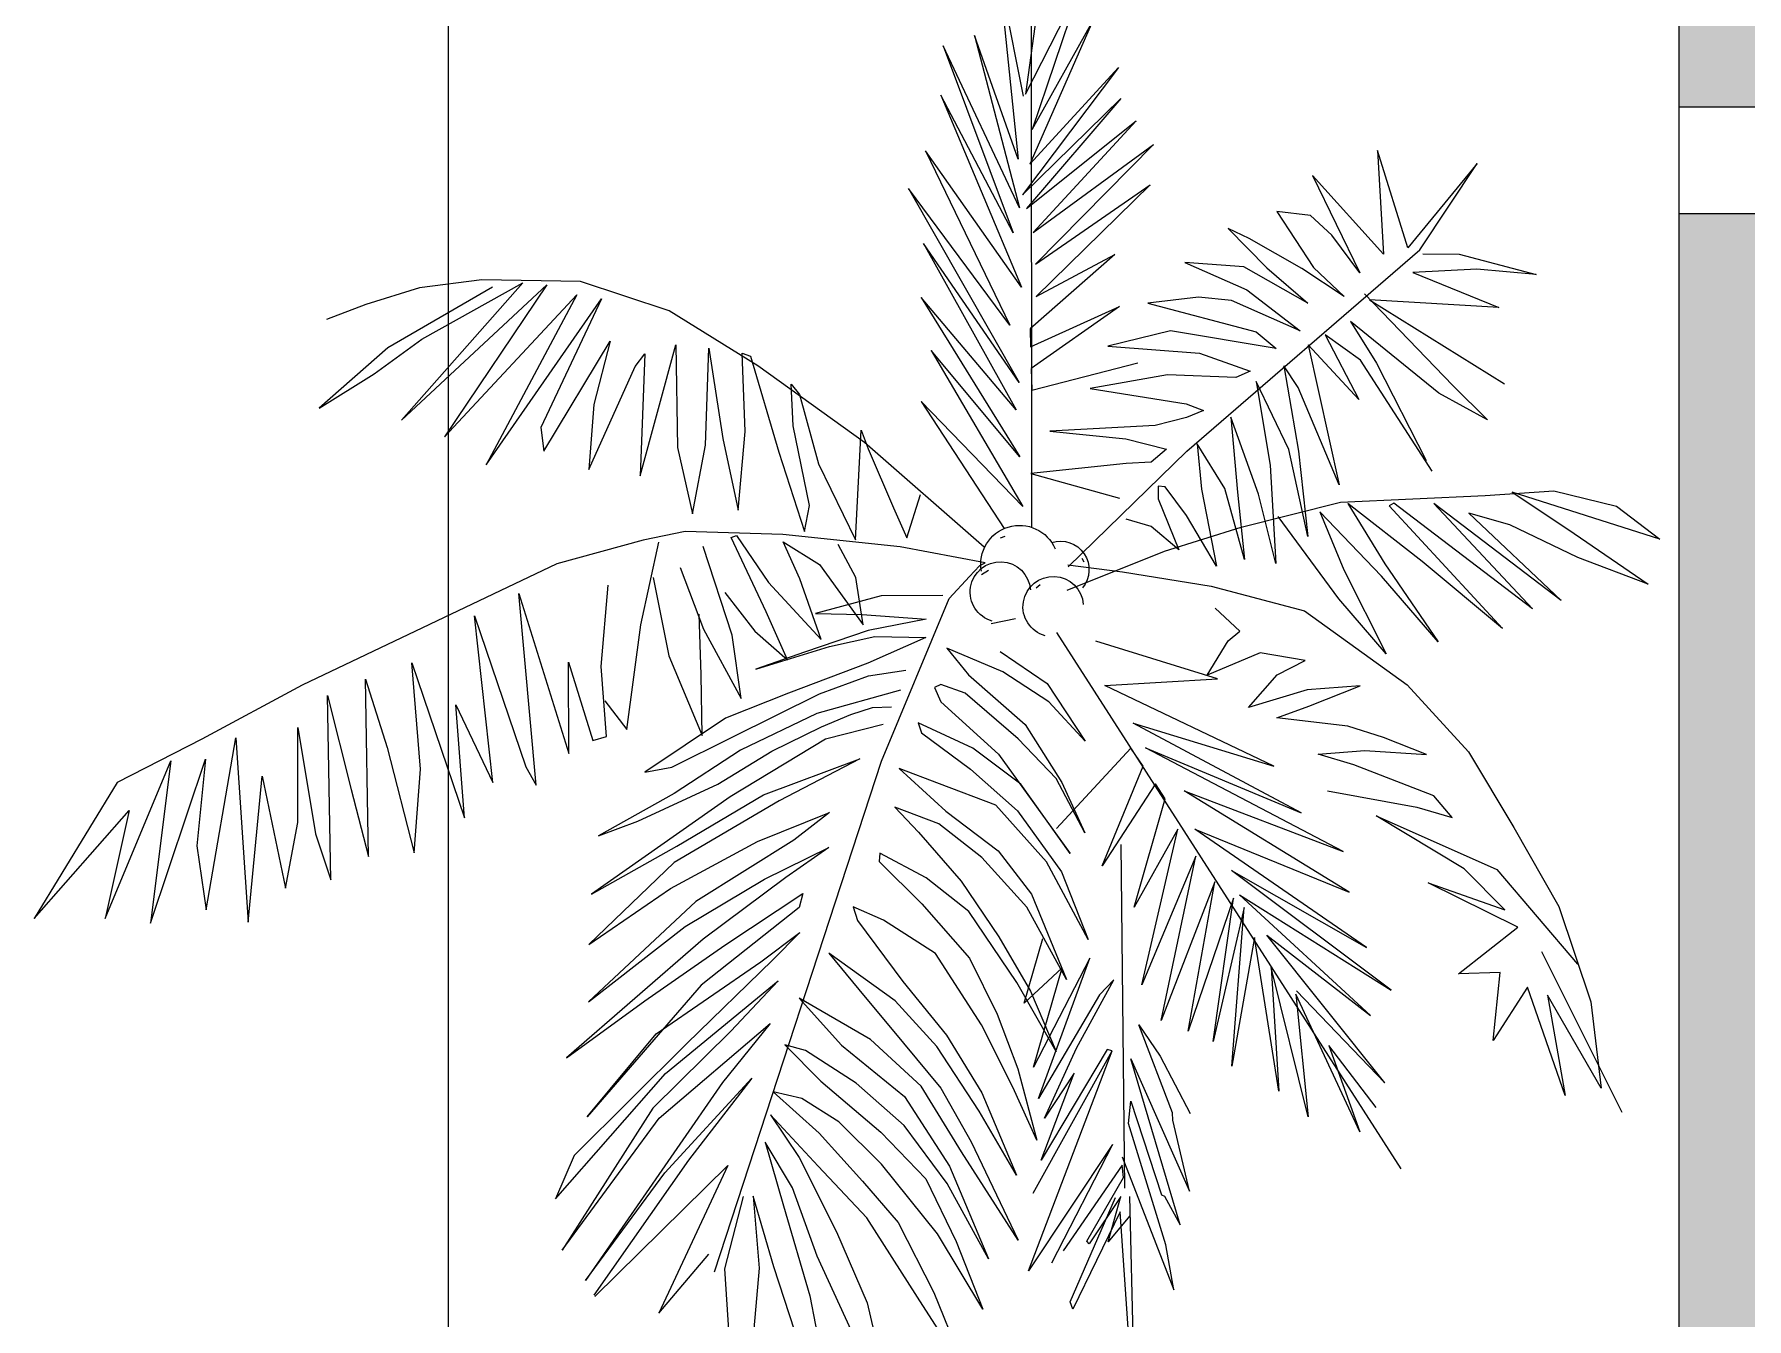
# Model space of a CAD drawing. Header units: inches. Extents: x 17 to 458, y 103 to 566.
# Drawn here: x 300.61 to 310.74, y 243.13 to 250.72 of the extents above; entities that cross this region are included whole.
import ezdxf

# ---------------------------------------------------------------- set-up
doc = ezdxf.new("R2010")
doc.units = ezdxf.units.IN
doc.header["$MEASUREMENT"] = 0
for name, color, linetype in [('PLANT', 100, 'Continuous'), ('TILE', 12, 'Continuous'), ('TREE', 94, 'Continuous')]:
    doc.layers.add(name, color=color, linetype=linetype)

# ---------------------------------------------------------------- blocks, each defined once
blk = doc.blocks.new('A$C6227582D')
at = {"layer": 'TREE'}
for p, q in [((2.8628, 9.8092), (2.8618, 8.0187)), ((2.8205, 9.6587), (2.8785, 9.2357)), ((2.8847, 9.2292), (2.9542, 9.5804)), ((2.9542, 9.5804), (2.8993, 9.0527)), ((2.8785, 9.2357), (2.7214, 9.545)), ((2.7214, 9.545), (2.8606, 9.1359)), ((2.8606, 9.1359), (2.6911, 9.4393)), ((2.6911, 9.4393), (2.8666, 9.0388)), ((3.0225, 9.3997), (2.8957, 8.9159)), ((2.8993, 9.0527), (3.0225, 9.3997)), ((2.8957, 8.9159), (3.1099, 9.3709)), ((3.1099, 9.3709), (2.9136, 8.8461)), ((2.8666, 9.0388), (2.618, 9.3098)), ((2.618, 9.3098), (2.8874, 8.9528)), ((2.8874, 8.9528), (2.6113, 9.2231)), ((2.6113, 9.2231), (2.8763, 8.9142)), ((3.1167, 9.2329), (2.8899, 8.6933)), ((2.9136, 8.8461), (3.1167, 9.2329)), ((2.8763, 8.9142), (2.568, 9.1601)), ((2.568, 9.1601), (2.8571, 8.8471)), ((2.8571, 8.8471), (2.5195, 9.0941)), ((2.5195, 9.0941), (2.8512, 8.7577)), ((1.8049, 8.8032), (1.8897, 9.077)), ((1.8897, 9.077), (1.8728, 8.7861)), ((2.8899, 8.6933), (3.1595, 9.0762)), ((3.1595, 9.0762), (2.9227, 8.5861)), ((1.771, 8.7981), (1.6101, 9.0409)), ((1.6101, 9.0409), (1.8049, 8.8032)), ((1.8728, 8.7861), (2.0729, 9.0068)), ((2.0729, 9.0068), (1.9391, 8.7333)), ((2.8512, 8.7577), (2.5283, 8.9808)), ((2.5283, 8.9808), (2.8492, 8.6669)), ((3.2073, 8.9705), (2.8963, 8.4258)), ((2.9227, 8.5861), (3.2073, 8.9705)), ((2.1732, 8.9057), (2.0699, 8.7487)), ((2.0783, 8.8941), (2.1732, 8.9057)), ((2.0184, 8.8388), (2.0783, 8.8941)), ((2.3092, 8.8582), (2.2009, 8.7477)), ((2.2508, 8.8296), (2.3092, 8.8582)), ((1.9391, 8.7333), (2.0184, 8.8388)), ((2.1027, 8.7457), (2.2508, 8.8296)), ((2.8963, 8.4258), (3.1658, 8.8154)), ((3.1658, 8.8154), (2.9051, 8.3488)), ((1.6607, 8.7858), (1.4438, 8.7284)), ((1.7627, 8.7865), (1.6607, 8.7858)), ((2.4259, 8.2324), (1.771, 8.7981)), ((2.4308, 8.7624), (2.2573, 8.6856)), ((2.2655, 8.7505), (2.4308, 8.7624)), ((2.8492, 8.6669), (2.6276, 8.785)), ((2.6276, 8.785), (2.8659, 8.5763)), ((1.4438, 8.7284), (1.6104, 8.744)), ((1.791, 8.7342), (1.5492, 8.6365)), ((1.6104, 8.744), (1.791, 8.7342)), ((2.0699, 8.7487), (1.9837, 8.6668)), ((1.9837, 8.6668), (2.1027, 8.7457)), ((2.0856, 8.6481), (2.2655, 8.7505)), ((2.2009, 8.7477), (2.0856, 8.6481)), ((3.8804, 8.6267), (4.1296, 8.7091)), ((4.1296, 8.7091), (4.4069, 8.7139)), ((4.4069, 8.7139), (4.5812, 8.6911)), ((1.9268, 8.674), (1.6785, 8.4174)), ((2.2573, 8.6856), (2.1069, 8.5704)), ((2.3001, 8.6555), (2.3926, 8.6655)), ((2.3926, 8.6655), (2.5348, 8.6479)), ((3.1722, 8.6642), (2.8952, 8.2166)), ((2.9051, 8.3488), (3.1722, 8.6642)), ((4.5112, 8.2728), (4.1396, 8.6717)), ((4.1396, 8.6717), (4.3947, 8.1943)), ((4.2239, 8.6998), (4.5112, 8.2728)), ((4.6318, 8.3197), (4.2239, 8.6998)), ((4.5751, 8.5473), (4.2914, 8.7058)), ((4.2914, 8.7058), (4.6318, 8.3197)), ((4.376, 8.6932), (4.6706, 8.5223)), ((4.5812, 8.6911), (4.7327, 8.6447)), ((1.9127, 8.6577), (1.5334, 8.4215)), ((1.5492, 8.6365), (1.9127, 8.6577)), ((2.1069, 8.5704), (2.3001, 8.6555)), ((2.5348, 8.6479), (2.2312, 8.5675)), ((2.8652, 8.5257), (2.6146, 8.6387)), ((2.6146, 8.6387), (2.8634, 8.4651)), ((3.6313, 8.4721), (3.8804, 8.6267)), ((4.3947, 8.1943), (4.0702, 8.6602)), ((4.0702, 8.6602), (4.2406, 8.299)), ((4.7327, 8.6447), (4.8426, 8.6021)), ((1.7174, 8.3953), (1.9659, 8.5967)), ((1.9659, 8.5967), (1.8929, 8.4799)), ((2.1745, 8.5213), (2.4713, 8.5701)), ((2.2312, 8.5675), (2.1745, 8.5213)), ((2.4713, 8.5701), (2.6479, 8.5278)), ((2.8659, 8.5763), (2.8652, 8.5257)), ((1.938, 8.4878), (2.0374, 8.559)), ((2.0374, 8.559), (1.942, 8.3779)), ((1.942, 8.3779), (2.0848, 8.5315)), ((2.0848, 8.5315), (1.998, 8.1379)), ((2.6479, 8.5278), (2.3901, 8.5077)), ((3.7691, 8.5215), (3.7296, 8.2682)), ((3.7779, 8.2489), (3.7691, 8.5215)), ((3.8616, 8.5315), (3.8563, 8.2427)), ((3.9618, 8.1634), (3.8616, 8.5315)), ((4.0457, 8.5416), (4.0913, 8.364)), ((4.2319, 8.2325), (4.0457, 8.5416)), ((4.7087, 8.4497), (4.5751, 8.5473)), ((4.6706, 8.5223), (4.8639, 8.353)), ((1.7361, 8.1768), (1.938, 8.4878)), ((1.8929, 8.4799), (1.7531, 8.2066)), ((2.153, 8.4719), (2.1115, 8.2321)), ((2.113, 8.4114), (2.153, 8.4719)), ((2.3901, 8.5077), (2.2478, 8.4575)), ((2.8609, 8.4043), (2.5637, 8.4809)), ((3.1438, 8.5154), (2.8864, 8.0774)), ((2.8952, 8.2166), (3.1438, 8.5154)), ((3.3313, 8.2567), (3.6313, 8.4721)), ((3.6511, 8.4992), (3.5721, 8.23)), ((3.6752, 8.5077), (3.6511, 8.4992)), ((3.6662, 8.2879), (3.6752, 8.5077)), ((3.9759, 8.4703), (3.9482, 8.5055)), ((3.9482, 8.5055), (3.9618, 8.1634)), ((4.106, 8.1808), (3.9759, 8.4703)), ((2.1387, 8.2371), (2.2308, 8.4278)), ((2.2308, 8.4278), (2.1912, 8.1933)), ((2.2478, 8.4575), (2.2881, 8.4392)), ((2.2881, 8.4392), (2.4796, 8.4467)), ((2.4796, 8.4467), (2.6971, 8.4088)), ((2.8634, 8.4651), (2.8609, 8.4043)), ((3.5369, 8.4204), (3.5143, 8.392)), ((3.5318, 8.3035), (3.5369, 8.4204)), ((4.8639, 8.353), (4.7087, 8.4497)), ((1.6785, 8.4174), (1.5809, 8.3201)), ((1.5809, 8.3201), (1.7174, 8.3953)), ((1.998, 8.1379), (2.113, 8.4114)), ((2.6971, 8.4088), (2.4275, 8.365)), ((3.5143, 8.392), (3.4606, 8.1969)), ((2.2245, 8.112), (2.302, 8.3284)), ((2.302, 8.3284), (2.2832, 8.1169)), ((2.4275, 8.365), (2.3786, 8.3464)), ((2.3786, 8.3464), (2.4269, 8.3271)), ((2.4269, 8.3271), (2.5148, 8.3048)), ((2.8864, 8.0774), (3.1717, 8.3718)), ((3.1717, 8.3718), (2.9392, 8.0151)), ((4.0913, 8.364), (4.106, 8.1808)), ((2.5148, 8.3048), (2.8102, 8.2887)), ((2.8102, 8.2887), (2.5969, 8.2676)), ((3.341, 8.2914), (3.3209, 8.2391)), ((3.3562, 7.9833), (3.341, 8.2914)), ((3.4856, 8.0798), (3.5318, 8.3035)), ((3.6865, 8.0671), (3.6662, 8.2879)), ((4.2406, 8.299), (4.2319, 8.2325)), ((2.0854, 7.9929), (2.1387, 8.2371)), ((2.1115, 8.2321), (2.0854, 7.9929)), ((2.3189, 8.1274), (2.3967, 8.2529)), ((2.3967, 8.2529), (2.3844, 8.1258)), ((2.7588, 7.9077), (2.4259, 8.2324)), ((2.5969, 8.2676), (2.4829, 8.2379)), ((2.4829, 8.2379), (2.5254, 8.2018)), ((2.9949, 7.9631), (3.3313, 8.2567)), ((3.3209, 8.2391), (3.2501, 8.0731)), ((3.5721, 8.23), (3.5001, 8.0069)), ((3.7296, 8.2682), (3.6865, 8.0671)), ((3.8142, 8.0563), (3.7779, 8.2489)), ((3.8563, 8.2427), (3.8142, 8.0563)), ((2.1912, 8.1933), (2.1752, 7.9173)), ((2.5254, 8.2018), (2.5962, 8.1982)), ((2.5962, 8.1982), (2.8638, 8.1701)), ((3.4606, 8.1969), (3.3562, 7.9833)), ((2.4263, 8.0517), (2.4861, 8.1326)), ((2.4861, 8.1326), (2.506, 8.1341)), ((2.506, 8.1341), (2.5062, 8.0983)), ((2.8638, 8.1701), (2.6147, 8.1003)), ((1.0967, 7.985), (1.5119, 8.1178)), ((1.3942, 8.1208), (1.2182, 8.0781)), ((1.5119, 8.1178), (1.3549, 8.0134)), ((1.374, 7.8135), (1.7318, 8.0851)), ((1.5873, 8.1083), (1.3942, 8.1208)), ((1.4547, 7.7896), (1.8443, 8.0863)), ((1.7318, 8.0851), (1.4547, 7.7896)), ((1.9937, 8.0892), (1.5873, 8.1083)), ((1.7641, 7.923), (1.9735, 8.0853)), ((1.8443, 8.0863), (1.857, 8.0794)), ((1.9735, 8.0853), (1.8696, 7.9164)), ((2.2725, 8.0189), (1.9937, 8.0892)), ((2.1752, 7.9173), (2.2245, 8.112)), ((2.264, 7.9286), (2.3189, 8.1274)), ((2.2832, 8.1169), (2.264, 7.9286)), ((2.3844, 8.1258), (2.3427, 7.9096)), ((2.5062, 8.0983), (2.4477, 7.9552)), ((3.2122, 7.9889), (3.1737, 8.1108)), ((1.2182, 8.0781), (1.0967, 7.985)), ((1.6334, 8.0583), (1.374, 7.8135)), ((1.518, 8.026), (1.6334, 8.0583)), ((1.857, 8.0794), (1.539, 7.7346)), ((1.8785, 7.8811), (2.052, 8.0621)), ((2.052, 8.0621), (1.9847, 7.8991)), ((1.9987, 7.8179), (2.1686, 8.0492)), ((2.3427, 7.9096), (2.4263, 8.0517)), ((2.5258, 8.0212), (2.5965, 8.0413)), ((3.2501, 8.0731), (3.2122, 7.9889)), ((3.5001, 8.0069), (3.4856, 8.0798)), ((1.3549, 8.0134), (1.129, 7.8592)), ((1.3271, 7.9341), (1.518, 8.026)), ((2.4888, 7.9517), (2.2725, 8.0189)), ((2.4477, 7.9552), (2.5258, 8.0212)), ((2.9493, 7.9887), (2.9361, 7.9942)), ((3.2306, 7.9637), (3.5607, 7.9984)), ((3.5607, 7.9984), (3.835, 8.0067)), ((3.6911, 7.9952), (3.6009, 7.8638)), ((3.6076, 7.7809), (3.7062, 7.9899)), ((3.7062, 7.9899), (3.6911, 7.9952)), ((3.835, 8.0067), (3.9536, 7.9822)), ((2.7619, 7.8425), (2.4888, 7.9517)), ((2.9926, 7.9188), (3.2306, 7.9637)), ((2.9941, 7.9621), (2.9949, 7.9631)), ((3.3556, 7.8776), (3.405, 7.9705)), ((3.5601, 7.9774), (3.4574, 7.914)), ((3.5128, 7.8735), (3.5601, 7.9774)), ((3.7034, 7.7154), (3.7846, 7.9649)), ((3.9595, 7.7445), (3.9092, 7.9765)), ((3.9536, 7.9822), (4.1958, 7.9162)), ((1.129, 7.8592), (1.3271, 7.9341)), ((1.539, 7.7346), (1.7641, 7.923)), ((1.8696, 7.9164), (1.7191, 7.6971)), ((1.9847, 7.8991), (1.8657, 7.6628)), ((2.6061, 7.8938), (2.357, 7.8537)), ((2.7602, 7.9131), (2.6061, 7.8938)), ((2.7203, 7.9318), (2.7149, 7.9217)), ((3.0026, 7.886), (2.9832, 7.898)), ((2.9928, 7.9181), (3.0084, 7.91)), ((3.0084, 7.91), (3.0363, 7.8808)), ((3.4574, 7.914), (3.3346, 7.745)), ((3.8488, 7.9061), (3.7837, 7.7321)), ((4.1958, 7.9162), (4.9116, 7.5751)), ((1.7191, 7.6971), (1.8785, 7.8811)), ((2.357, 7.8537), (2.0953, 7.7841)), ((2.8487, 7.8486), (2.8374, 7.8579)), ((3.0363, 7.8808), (3.0933, 7.8185)), ((3.3346, 7.745), (3.3556, 7.8776)), ((3.4534, 7.7035), (3.5128, 7.8735)), ((3.6009, 7.8638), (3.4534, 7.7035)), ((3.9254, 7.8775), (3.8806, 7.6576)), ((4.0711, 7.6273), (4.0519, 7.8563)), ((1.8657, 7.6628), (1.9987, 7.8179)), ((3.2831, 7.3621), (3.0933, 7.8185)), ((3.1109, 7.8275), (3.2843, 7.8262)), ((3.2843, 7.8262), (3.4685, 7.7763)), ((3.7241, 7.8353), (3.6398, 7.7273)), ((4.3021, 7.8324), (4.1621, 7.3836)), ((4.2537, 7.294), (4.3021, 7.8324)), ((2.0953, 7.7841), (1.8062, 7.5758)), ((2.2764, 7.7269), (2.3457, 7.7917)), ((2.9756, 7.748), (2.9074, 7.7629)), ((3.338, 7.7735), (3.1577, 7.7602)), ((3.1577, 7.7602), (3.3205, 7.7287)), ((3.4685, 7.7763), (3.338, 7.7735)), ((3.548, 7.6468), (3.6076, 7.7809)), ((3.79, 7.6045), (3.7961, 7.7744)), ((4.4268, 7.77), (4.2827, 7.3456)), ((4.3753, 7.3023), (4.4268, 7.77)), ((1.823, 6.2165), (2.7906, 7.723)), ((2.3094, 7.7002), (2.2764, 7.7269)), ((2.3687, 7.6031), (2.3094, 7.7002)), ((2.3391, 7.5931), (2.6815, 7.6986)), ((3.3018, 7.7117), (3.1586, 7.7091)), ((3.1586, 7.7091), (3.3222, 7.6367)), ((3.4296, 7.6839), (3.3018, 7.7117)), ((3.3205, 7.7287), (3.5002, 7.6677)), ((3.6398, 7.7273), (3.548, 7.6468)), ((3.7837, 7.7321), (3.6777, 7.5378)), ((3.6777, 7.5378), (3.7034, 7.7154)), ((3.9991, 7.4509), (3.9595, 7.7445)), ((2.0931, 7.6444), (2.2194, 7.6662)), ((2.2194, 7.6662), (2.3687, 7.6031)), ((2.9497, 7.6695), (2.8184, 7.5797)), ((2.9425, 7.6126), (3.0995, 7.6788)), ((3.0995, 7.6788), (3.0395, 7.6041)), ((3.6362, 7.6202), (3.4296, 7.6839)), ((3.5002, 7.6677), (3.6362, 7.6202)), ((3.8806, 7.6576), (3.7873, 7.4341)), ((2.1722, 7.604), (2.0931, 7.6444)), ((2.2522, 7.5124), (2.1722, 7.604)), ((2.8131, 7.5283), (2.9425, 7.6126)), ((3.0395, 7.6041), (2.88, 7.4649)), ((3.3203, 7.6016), (3.2154, 7.6171)), ((3.3222, 7.6367), (3.5448, 7.5528)), ((3.7873, 7.4341), (3.79, 7.6045)), ((4.0558, 7.431), (4.0711, 7.6273)), ((4.1626, 7.6396), (4.0943, 7.42)), ((4.1621, 7.3836), (4.1626, 7.6396)), ((4.603, 7.6382), (4.4549, 7.2024)), ((4.5791, 7.3395), (4.603, 7.6382)), ((1.8062, 7.5758), (1.6339, 7.3877)), ((1.9387, 7.5736), (2.0872, 7.5617)), ((2.0824, 7.5167), (1.9387, 7.5736)), ((2.0872, 7.5617), (2.2522, 7.5124)), ((2.1808, 7.3473), (2.6557, 7.5744)), ((2.6557, 7.5744), (2.3391, 7.5931)), ((2.8184, 7.5797), (2.711, 7.418)), ((3.0487, 7.5525), (3.1167, 7.5772)), ((3.1167, 7.5772), (3.135, 7.5689)), ((3.135, 7.5689), (3.1167, 7.5287)), ((3.2298, 7.5612), (3.4655, 7.4957)), ((3.4576, 7.5512), (3.3203, 7.6016)), ((4.7336, 7.5925), (4.6724, 7.4001)), ((4.7245, 7.0936), (4.7336, 7.5925)), ((4.9116, 7.5751), (5.1934, 7.4232)), ((2.1724, 7.4834), (2.0824, 7.5167)), ((2.711, 7.418), (2.8131, 7.5283)), ((2.8996, 7.4241), (3.0487, 7.5525)), ((3.1167, 7.5287), (2.9549, 7.3812)), ((3.3085, 7.5125), (3.2557, 7.514)), ((3.3695, 7.493), (3.3085, 7.5125)), ((3.7034, 7.4295), (3.4576, 7.5512)), ((3.5448, 7.5528), (3.7219, 7.4824)), ((4.061, 7.5309), (3.9991, 7.4509)), ((4.4794, 7.5203), (4.3753, 7.3023)), ((4.4549, 7.2024), (4.4794, 7.5203)), ((4.8405, 7.5466), (4.7733, 7.2818)), ((4.8307, 7.0286), (4.8405, 7.5466)), ((1.8735, 7.4287), (1.9734, 7.4598)), ((1.9734, 7.4598), (2.1724, 7.4834)), ((2.1046, 7.2165), (2.576, 7.4685)), ((2.576, 7.4685), (2.1808, 7.3473)), ((2.88, 7.4649), (2.7764, 7.3019)), ((3.0269, 7.3984), (3.1809, 7.4699)), ((3.1809, 7.4699), (3.1709, 7.4413)), ((3.2792, 7.4652), (3.4404, 7.424)), ((3.4523, 7.458), (3.3695, 7.493)), ((3.592, 7.3897), (3.4523, 7.458)), ((3.4655, 7.4957), (3.6797, 7.393)), ((3.7219, 7.4824), (3.9487, 7.331)), ((1.7524, 7.3802), (1.8735, 7.4287)), ((2.793, 7.3131), (2.8996, 7.4241)), ((3.1709, 7.4413), (3.0335, 7.3392)), ((3.4404, 7.424), (3.7083, 7.2618)), ((3.873, 7.3448), (3.7034, 7.4295)), ((4.0943, 7.42), (4.0558, 7.431)), ((4.9234, 7.4565), (4.874, 7.1576)), ((4.9233, 7.1894), (4.9234, 7.4565)), ((5.0973, 7.4272), (5.0627, 6.9093)), ((5.181, 6.9443), (5.0973, 7.4272)), ((5.1934, 7.4232), (5.4314, 7.3018)), ((1.6339, 7.3877), (1.5071, 7.1759)), ((1.9259, 7.3916), (1.7524, 7.3802)), ((2.0563, 7.3817), (1.9259, 7.3916)), ((1.9566, 7.3512), (2.0563, 7.3817)), ((1.986, 7.1084), (2.5418, 7.3989)), ((2.5418, 7.3989), (2.1046, 7.2165)), ((2.5482, 7.3481), (2.5832, 7.3979)), ((2.5832, 7.3979), (2.792, 7.173)), ((2.9549, 7.3812), (2.7532, 7.1023)), ((2.8916, 7.2973), (3.0269, 7.3984)), ((3.7529, 5.9278), (3.2831, 7.3621)), ((3.3445, 7.3679), (3.5706, 7.2507)), ((3.6146, 7.2674), (3.3445, 7.3679)), ((3.7435, 7.2968), (3.592, 7.3897)), ((3.6797, 7.393), (3.8659, 7.2709)), ((4.6724, 7.4001), (4.5968, 7.1044)), ((5.1825, 7.3677), (5.2075, 7.124)), ((5.3373, 6.9066), (5.1825, 7.3677)), ((5.2807, 7.363), (5.3373, 6.9066)), ((5.4648, 6.9195), (5.2807, 7.363)), ((1.7314, 7.2646), (1.9566, 7.3512)), ((2.6639, 7.0676), (2.5482, 7.3481)), ((3.0335, 7.3392), (2.9016, 7.2218)), ((3.2334, 7.3413), (3.1026, 7.2217)), ((3.1207, 7.2978), (3.2334, 7.3413)), ((3.9487, 7.331), (3.873, 7.3448)), ((4.2827, 7.3456), (4.2537, 7.294)), ((4.5968, 7.1044), (4.5791, 7.3395)), ((5.0239, 7.3196), (4.9582, 7.0052)), ((5.0627, 6.9093), (5.0239, 7.3196)), ((2.0306, 7.2787), (1.7795, 7.2326)), ((1.9691, 6.9935), (2.433, 7.2782)), ((2.433, 7.2782), (1.986, 7.1084)), ((2.4861, 7.2559), (2.514, 7.2981)), ((2.514, 7.2981), (2.6639, 7.0676)), ((2.7125, 7.1607), (2.793, 7.3131)), ((2.7764, 7.3019), (2.7125, 7.1607)), ((2.7532, 7.1023), (2.8916, 7.2973)), ((2.9626, 7.2386), (3.1207, 7.2978)), ((3.8589, 7.1226), (3.6146, 7.2674)), ((3.9682, 7.1928), (3.7435, 7.2968)), ((3.8659, 7.2709), (4.0786, 7.1517)), ((4.7733, 7.2818), (4.7245, 7.0936)), ((5.4314, 7.3018), (5.664, 6.9195)), ((1.6804, 7.2037), (1.7314, 7.2646)), ((1.7795, 7.2326), (1.6804, 7.2037)), ((2.574, 6.9515), (2.4861, 7.2559)), ((2.9016, 7.2218), (2.7777, 7.0513)), ((2.8196, 7.0791), (2.9626, 7.2386)), ((3.1026, 7.2217), (2.9556, 7.1096)), ((3.122, 7.1853), (3.2463, 7.2326)), ((3.2463, 7.2326), (3.1795, 7.1627)), ((3.43, 7.2175), (3.5301, 7.1401)), ((3.6322, 7.1359), (3.43, 7.2175)), ((3.5706, 7.2507), (3.8662, 7.0776)), ((3.7083, 7.2618), (4.0983, 6.988)), ((5.3971, 7.223), (5.4648, 6.9195)), ((5.664, 6.9195), (5.3971, 7.223)), ((1.5071, 7.1759), (1.3802, 6.9532)), ((1.8938, 7.2078), (1.5547, 7.0575)), ((1.6468, 7.0592), (1.8938, 7.2078)), ((1.9205, 6.8386), (2.4028, 7.1703)), ((2.4028, 7.1703), (1.9691, 6.9935)), ((2.5518, 6.7331), (2.4513, 7.1705)), ((2.4513, 7.1705), (2.574, 6.9515)), ((3.002, 7.0916), (3.122, 7.1853)), ((4.0786, 7.1517), (3.9682, 7.1928)), ((4.9582, 7.0052), (4.9233, 7.1894)), ((2.5994, 6.1622), (2.6105, 7.1273)), ((3.1795, 7.1627), (3.0592, 7.0249)), ((3.5301, 7.1401), (3.8047, 6.9677)), ((3.8767, 7.0037), (3.6322, 7.1359)), ((4.0983, 6.988), (3.8589, 7.1226)), ((4.874, 7.1576), (4.8307, 7.0286)), ((5.2075, 7.124), (5.181, 6.9443)), ((2.4981, 6.633), (2.4005, 7.0953)), ((2.4005, 7.0953), (2.5518, 6.7331)), ((2.7028, 6.8613), (2.8196, 7.0791)), ((2.9556, 7.1096), (2.8622, 6.9879)), ((2.8748, 6.9513), (3.002, 7.0916)), ((3.1583, 7.0345), (3.2884, 7.1035)), ((3.2904, 7.0798), (3.1706, 6.9606)), ((3.2884, 7.1035), (3.2904, 7.0798)), ((3.4314, 7.1195), (3.5526, 7.0347)), ((3.6124, 7.0307), (3.4314, 7.1195)), ((3.8662, 7.0776), (4.106, 6.8472)), ((1.5547, 7.0575), (1.3277, 6.7911)), ((1.5321, 6.9443), (1.6468, 7.0592)), ((1.8517, 6.7187), (2.3003, 7.0546)), ((2.3003, 7.0546), (1.9205, 6.8386)), ((2.7777, 7.0513), (2.7028, 6.8613)), ((3.0592, 7.0249), (2.9537, 6.8686)), ((3.0377, 6.9392), (3.1583, 7.0345)), ((3.5526, 7.0347), (3.7847, 6.8621)), ((3.8353, 6.8977), (3.6124, 7.0307)), ((1.4958, 6.8958), (1.7475, 7.0198)), ((1.7475, 7.0198), (1.5321, 6.9443)), ((2.2777, 6.986), (1.8517, 6.7187)), ((1.9098, 6.6473), (2.2777, 6.986)), ((2.3512, 6.5739), (2.2949, 6.977)), ((2.2949, 6.977), (2.4216, 6.6036)), ((2.4216, 6.6036), (2.3474, 7.0232)), ((2.3474, 7.0232), (2.4981, 6.633)), ((2.8622, 6.9879), (2.7634, 6.7487)), ((3.5047, 6.9897), (3.5146, 6.9505)), ((3.7237, 6.8452), (3.5047, 6.9897)), ((4.106, 6.8472), (3.8767, 7.0037)), ((1.3802, 6.9532), (1.2908, 6.6853)), ((2.2988, 6.5046), (2.2648, 6.9506)), ((2.2648, 6.9506), (2.3512, 6.5739)), ((2.7634, 6.7487), (2.8748, 6.9513)), ((2.9028, 6.7405), (3.0377, 6.9392)), ((3.1706, 6.9606), (3.0367, 6.8081)), ((3.2775, 6.9147), (3.3628, 6.9527)), ((3.3628, 6.9527), (3.3512, 6.9143)), ((3.5146, 6.9505), (3.7904, 6.7329)), ((3.8047, 6.9677), (4.107, 6.6858)), ((1.6626, 6.7648), (1.4958, 6.8958)), ((3.1322, 6.8214), (3.2775, 6.9147)), ((3.3512, 6.9143), (3.2234, 6.7428)), ((3.6225, 6.7983), (3.5133, 6.8807)), ((3.5133, 6.8807), (3.5902, 6.8029)), ((4.107, 6.6858), (3.8353, 6.8977)), ((1.8696, 6.4584), (2.2007, 6.8729)), ((2.2007, 6.8729), (1.9098, 6.6473)), ((2.1673, 6.4351), (2.2359, 6.8669)), ((2.2359, 6.8669), (2.2988, 6.5046)), ((2.883, 6.682), (2.8303, 6.8639)), ((2.9537, 6.8686), (2.8645, 6.7157)), ((3.9487, 6.6884), (3.7237, 6.8452)), ((3.7847, 6.8621), (4.1684, 6.5287)), ((1.4295, 6.8275), (1.2038, 6.376)), ((2.8425, 6.4139), (2.6982, 6.8084)), ((2.6982, 6.8084), (2.8565, 6.5023)), ((3.0367, 6.8081), (2.9581, 6.6509)), ((3.0027, 6.6208), (3.1322, 6.8214)), ((3.245, 6.6886), (3.4318, 6.8226)), ((3.4318, 6.8226), (3.3471, 6.7208)), ((3.5902, 6.8029), (3.8305, 6.5687)), ((3.9162, 6.5956), (3.6225, 6.7983)), ((1.5647, 6.5768), (1.5449, 6.7678)), ((1.5449, 6.7678), (1.6626, 6.7648)), ((2.0848, 6.3625), (2.1884, 6.7819)), ((2.1884, 6.7819), (2.1673, 6.4351)), ((2.7352, 6.5556), (2.6303, 6.7474)), ((2.6303, 6.7474), (2.6707, 6.7054)), ((2.8565, 6.5023), (2.7759, 6.7812)), ((2.7759, 6.7812), (2.883, 6.682)), ((2.7924, 6.5459), (2.9028, 6.7405)), ((3.2234, 6.7428), (3.1012, 6.5924)), ((3.89, 6.4843), (3.5742, 6.7449)), ((3.5742, 6.7449), (3.707, 6.6034)), ((1.2612, 6.4431), (1.4118, 6.7041)), ((1.3625, 6.4228), (1.4687, 6.7266)), ((1.4118, 6.7041), (1.3625, 6.4228)), ((1.4687, 6.7266), (1.5647, 6.5768)), ((2.1177, 6.7164), (1.8696, 6.4584)), ((1.9399, 6.3203), (2.1195, 6.7077)), ((2.1195, 6.7077), (2.0848, 6.3625)), ((2.6707, 6.7054), (2.8425, 6.4139)), ((2.8645, 6.7157), (2.7924, 6.5459)), ((3.128, 6.56), (3.245, 6.6886)), ((3.3471, 6.7208), (3.2221, 6.5695)), ((3.5147, 6.6961), (3.3963, 6.5637)), ((3.4321, 6.6487), (3.5147, 6.6961)), ((3.7904, 6.7329), (4.1102, 6.3625)), ((4.1684, 6.5287), (3.9487, 6.6884)), ((1.2908, 6.6853), (1.2612, 6.4431)), ((2.9581, 6.6509), (2.9002, 6.4974)), ((3.3147, 6.5795), (3.4321, 6.6487)), ((2.4659, 6.3742), (2.5606, 6.6209)), ((2.5606, 6.6209), (2.5004, 6.5336)), ((2.9142, 6.4458), (3.0027, 6.6208)), ((3.1012, 6.5924), (3.002, 6.4302)), ((3.9081, 6.3593), (3.5959, 6.6253)), ((3.5959, 6.6253), (3.7305, 6.4595)), ((3.707, 6.6034), (3.9262, 6.3868)), ((4.1102, 6.3625), (3.9162, 6.5956)), ((1.8937, 6.3886), (2.0262, 6.5635)), ((2.0262, 6.5635), (1.9399, 6.3203)), ((2.6351, 6.5482), (2.6491, 6.5518)), ((2.8574, 6.1483), (2.6351, 6.5482)), ((2.8706, 5.9298), (2.6351, 6.5482)), ((2.6491, 6.5518), (2.8347, 6.241)), ((2.8251, 6.3589), (2.7352, 6.5556)), ((3.0094, 6.3786), (3.128, 6.56)), ((3.2221, 6.5695), (3.1167, 6.4428)), ((3.1716, 6.4491), (3.3147, 6.5795)), ((3.3963, 6.5637), (3.2189, 6.4198)), ((3.3548, 6.4571), (3.4974, 6.5495)), ((3.5555, 6.5649), (3.4543, 6.4628)), ((3.4974, 6.5495), (3.5555, 6.5649)), ((3.8305, 6.5687), (4.147, 6.2545)), ((2.5004, 6.5336), (2.4161, 6.3723)), ((2.5825, 6.526), (2.4183, 6.1535)), ((2.4448, 6.0594), (2.5825, 6.526)), ((2.9002, 6.4974), (2.8471, 6.2973)), ((2.7421, 6.4854), (2.8251, 6.3589)), ((2.8347, 6.241), (2.7421, 6.4854)), ((3.0584, 6.264), (3.1716, 6.4491)), ((3.2202, 6.3388), (3.3548, 6.4571)), ((3.4543, 6.4628), (3.2857, 6.3201)), ((3.6481, 6.4714), (3.8262, 6.2413)), ((3.8924, 6.2055), (3.6481, 6.4714)), ((3.7305, 6.4595), (4.1149, 5.903)), ((4.1993, 6.1321), (3.89, 6.4843)), ((2.5833, 6.4071), (2.4966, 6.1436)), ((2.5891, 6.3439), (2.5833, 6.4071)), ((2.8471, 6.2973), (2.9142, 6.4458)), ((3.002, 6.4302), (2.9043, 6.1992)), ((3.1167, 6.4428), (3.032, 6.2926)), ((3.2189, 6.4198), (3.0929, 6.2241)), ((3.4037, 6.3491), (3.5071, 6.4147)), ((3.5881, 6.433), (3.4585, 6.3172)), ((3.5071, 6.4147), (3.5881, 6.433)), ((2.4183, 6.1535), (2.4647, 6.3535)), ((2.4647, 6.3535), (2.4659, 6.3742)), ((2.9043, 6.1992), (3.0094, 6.3786)), ((3.4619, 6.2246), (3.5952, 6.3687)), ((3.5952, 6.3687), (3.515, 6.2484)), ((4.1811, 5.9883), (3.9081, 6.3593)), ((3.9262, 6.3868), (4.1811, 5.9883)), ((2.4845, 6.0032), (2.5891, 6.3439)), ((3.0994, 6.1751), (3.2202, 6.3388)), ((3.2857, 6.3201), (3.159, 6.1882)), ((3.2839, 6.2299), (3.4037, 6.3491)), ((3.4585, 6.3172), (3.3367, 6.1818)), ((2.6345, 6.285), (2.8706, 5.9298)), ((2.6345, 6.285), (2.8063, 5.9518)), ((3.032, 6.2926), (2.8996, 6.0161)), ((2.8996, 6.0161), (3.0584, 6.264)), ((3.5338, 6.1637), (3.6106, 6.2913)), ((3.6106, 6.2913), (3.5584, 6.1127)), ((2.6072, 6.2503), (2.4617, 5.8765)), ((2.6039, 6.1921), (2.6074, 6.2266)), ((2.6074, 6.2266), (2.7735, 5.9863)), ((3.0929, 6.2241), (2.9831, 5.9639)), ((3.1264, 6.0343), (3.2839, 6.2299)), ((3.3245, 6.0795), (3.4619, 6.2246)), ((3.515, 6.2484), (3.4098, 6.0393)), ((4.0886, 5.8582), (3.7151, 6.2256)), ((3.7151, 6.2256), (3.9093, 5.8117)), ((3.8262, 6.2413), (4.0921, 5.8619)), ((4.147, 6.2545), (4.1993, 6.1321)), ((2.7068, 6.0138), (2.6039, 6.1921)), ((2.9831, 5.9639), (3.0994, 6.1751)), ((3.159, 6.1882), (3.074, 6.0126)), ((3.3367, 6.1818), (3.2368, 6.0659)), ((3.4647, 5.9711), (3.5338, 6.1637)), ((4.1149, 5.903), (3.8924, 6.2055)), ((2.4886, 6.1397), (2.4448, 6.0594)), ((2.4966, 6.1436), (2.4886, 6.1397)), ((2.587, 6.1387), (2.5763, 5.7082)), ((2.6468, 6.0118), (2.6107, 6.1389)), ((2.6107, 6.1389), (2.6998, 6.006)), ((2.7531, 5.8432), (2.6265, 6.1358)), ((3.5584, 6.1127), (3.4853, 5.8603)), ((3.5857, 5.9415), (3.6441, 6.1397)), ((3.6441, 6.1397), (3.6269, 5.938)), ((3.7236, 5.9357), (3.6716, 6.1386)), ((2.5871, 5.7147), (2.6126, 6.0958)), ((2.5871, 6.0836), (2.6468, 6.0118)), ((2.6126, 6.0958), (2.746, 5.8227)), ((3.2368, 6.0659), (3.1367, 5.8696)), ((3.1827, 5.8559), (3.3245, 6.0795)), ((2.9991, 5.8226), (3.1264, 6.0343)), ((3.4098, 6.0393), (3.3234, 5.8406)), ((2.4617, 5.8765), (2.4845, 6.0032)), ((2.6998, 6.006), (2.7068, 6.0138)), ((3.074, 6.0126), (2.9991, 5.8226)), ((3.3683, 5.7631), (3.4647, 5.9711)), ((3.9093, 5.8117), (3.7688, 5.9767)), ((3.5269, 5.761), (3.5857, 5.9415)), ((3.6269, 5.938), (3.6418, 5.7675)), ((3.7116, 5.7491), (3.7236, 5.9357)), ((2.746, 5.8227), (2.7531, 5.8432)), ((3.1367, 5.8696), (3.0442, 5.6415)), ((3.0442, 5.6415), (3.1827, 5.8559)), ((3.3234, 5.8406), (3.2598, 5.5619)), ((3.4853, 5.8603), (3.453, 5.6954))]:
    blk.add_line(p, q, dxfattribs=at)
for centre, radius, start, end in [((2.8957, 7.9151), 0.109, 349.6095, 156.7991), ((2.7806, 7.8995), 0.0802, 72.141, 219.6439), ((2.9496, 7.8371), 0.0848, 285.3835, 175.9266), ((2.8012, 7.7959), 0.0848, 285.3835, 175.9266)]:
    blk.add_arc(centre, radius, start, end, dxfattribs=at)
blk = doc.blocks.new('A$C0C57033E')
at = {"layer": 'PLANT'}
blk.add_blockref('A$C6227582D', (0, 0), dxfattribs=at)
blk = doc.blocks.new('A$C43726D92')
at = {"layer": 'PLANT', "xscale": -1}
blk.add_blockref('A$C0C57033E', (5.664, 0), dxfattribs=at)

msp = doc.modelspace()

# ---------------------------------------------------------------- hatches: boundary and pattern name
at = {"lineweight": 0, "true_color": 0xcd6928}
h = msp.add_hatch(color=32, dxfattribs=at)
h.dxf.hatch_style = 1
h.paths.add_polyline_path([(310.33572, 252.81862), (310.33572, 250.29341), (377.67478, 250.29341), (377.67478, 252.81862)])
at = {"lineweight": 0, "true_color": 0xfeeab9}
h = msp.add_hatch(color=254, dxfattribs=at)
h.dxf.hatch_style = 1
h.paths.add_polyline_path([(310.33572, 249.6621), (310.33572, 241.24472), (377.67478, 241.24472), (377.67478, 249.6621)])
h.paths.add_polyline_path([(373.04522, 241.66559), (312.0192, 241.66559), (312.0192, 249.24123), (373.04522, 249.24123)], flags=16)
h.paths.add_polyline_path([(377.67478, 240.61342), (310.33572, 240.61342), (310.33572, 232.19603), (377.67478, 232.19603)])
h.paths.add_polyline_path([(373.04522, 232.6169), (312.0192, 232.6169), (312.0192, 240.19255), (373.04522, 240.19255)], flags=16)

# ---------------------------------------------------------------- linework, layer by layer
at = {"color": 240, "true_color": 0xed1f24}
msp.add_line((303.05907, 217.42592), (303.05907, 317.92086), dxfattribs=at)
msp.add_line((303.05907, 217.42592), (303.05907, 317.92086), dxfattribs=at)
at = {"lineweight": 0}
for p, q in [((310.33572, 249.6621), (310.33572, 252.81862)), ((310.33572, 230.93343), (310.33572, 249.6621))]:
    msp.add_line(p, q, dxfattribs=at)
at = {"color": 6, "lineweight": 0}
for p, q in [((310.33572, 250.29341), (377.67478, 250.29341)), ((310.33572, 249.6621), (377.67478, 249.6621)), ((310.33572, 241.24472), (310.33572, 249.6621))]:
    msp.add_line(p, q, dxfattribs=at)

# ---------------------------------------------------------------- block references
at = {"layer": 'TILE', "lineweight": 0, "xscale": 2.104345709081144, "yscale": 2.104345709081144, "zscale": 2.104345709081144}
msp.add_blockref('A$C43726D92', (300.61003, 230.93343), dxfattribs=at)

doc.saveas('drawing.dxf')
